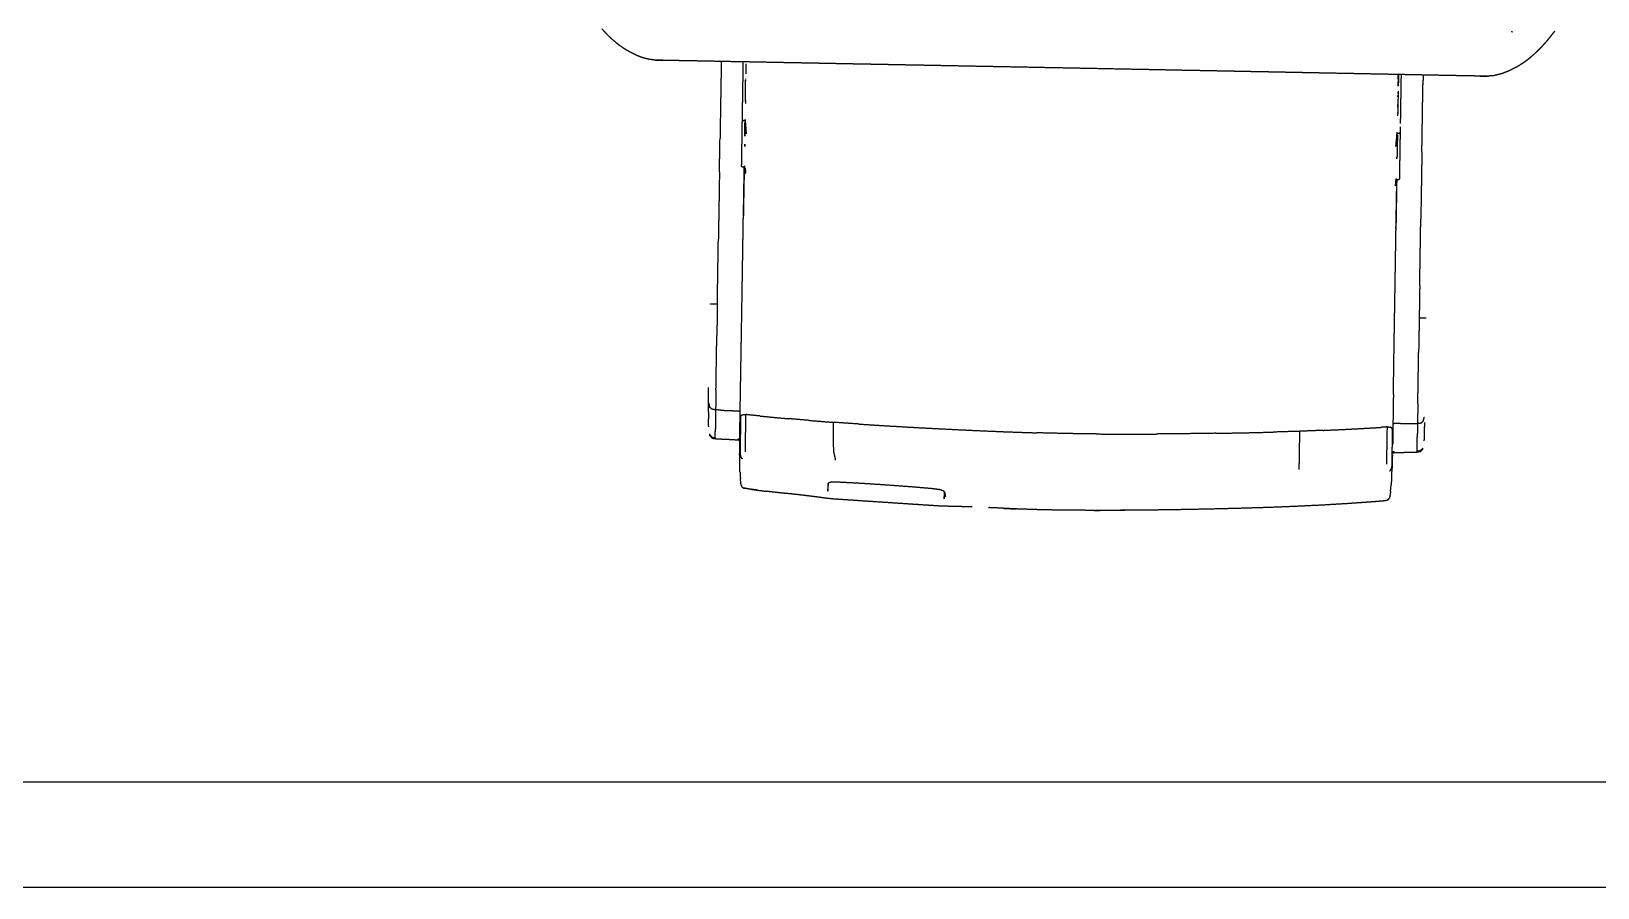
# Model space of a CAD drawing. Header units: millimetres. Extents: x 3429 to 24139, y -631 to 9878.
# Drawn here: x 8437.6 to 8496.8, y 3778.8 to 3811.1 of the extents above; entities that cross this region are included whole.
import ezdxf

# ---------------------------------------------------------------- set-up
doc = ezdxf.new("R2010")
doc.units = ezdxf.units.MM
doc.layers.add('multid_gorunus_3', color=23, linetype='Continuous', lineweight=13)
doc.layers.add('multid_gorunus_4', color=15, linetype='Continuous', lineweight=9)
doc.layers.add('tavan detat', color=7, linetype='Continuous')

# ---------------------------------------------------------------- blocks, each defined once
blk = doc.blocks.new('servant')
at = {"layer": 'multid_gorunus_3', "lineweight": -3}
for points in [[(3762.711, -1977.058), (3826.675, -1977.058), (3890.643, -1977.058), (3954.607, -1977.058)], [(3954.607, -1981.058), (3890.643, -1981.058), (3826.675, -1981.058), (3762.711, -1981.058)]]:
    blk.add_open_spline(points, degree=3, dxfattribs=at)
at = {"layer": 'multid_gorunus_4', "lineweight": -3}
for points in [[(3847.456, -1991.858), (3847.465, -1991.814), (3847.475, -1991.77)], [(3847.484, -1991.753), (3847.48, -1991.761), (3847.475, -1991.77)], [(3847.502, -1991.712), (3847.493, -1991.732), (3847.484, -1991.753)], [(3847.502, -1991.712), (3847.512, -1991.708), (3847.523, -1991.703)], [(3847.523, -1991.703), (3847.532, -1991.702), (3847.54, -1991.7)], [(3847.54, -1991.7), (3847.548, -1991.694), (3847.557, -1991.687)], [(3847.557, -1991.687), (3847.562, -1991.68), (3847.567, -1991.673)], [(3847.567, -1991.673), (3847.571, -1991.672), (3847.575, -1991.671)], [(3847.575, -1991.671), (3847.58, -1991.67), (3847.585, -1991.67)], [(3847.585, -1991.67), (3847.59, -1991.67), (3847.595, -1991.67)], [(3847.595, -1991.67), (3847.599, -1991.67), (3847.603, -1991.671)], [(3847.603, -1991.671), (3847.607, -1991.671), (3847.611, -1991.671)], [(3847.611, -1991.671), (3847.613, -1991.671), (3847.616, -1991.672)], [(3847.616, -1991.672), (3847.618, -1991.672), (3847.62, -1991.671)], [(3847.62, -1991.671), (3847.622, -1991.671), (3847.623, -1991.67)], [(3847.623, -1991.67), (3847.626, -1991.669), (3847.628, -1991.668)], [(3847.628, -1991.668), (3847.632, -1991.667), (3847.636, -1991.665)], [(3847.636, -1991.665), (3847.663, -1991.662), (3847.691, -1991.658)], [(3847.691, -1991.658), (3847.766, -1991.652), (3847.84, -1991.645)], [(3847.84, -1991.645), (3847.985, -1991.634), (3848.13, -1991.622)], [(3848.13, -1991.622), (3848.367, -1991.605), (3848.604, -1991.588)], [(3848.604, -1991.588), (3848.923, -1991.567), (3849.242, -1991.545)], [(3849.242, -1991.545), (3849.63, -1991.523), (3850.019, -1991.5)], [(3850.019, -1991.5), (3850.466, -1991.478), (3850.914, -1991.456)], [(3850.914, -1991.456), (3851.408, -1991.436), (3851.902, -1991.416)], [(3851.902, -1991.416), (3852.432, -1991.4), (3852.962, -1991.383)], [(3852.962, -1991.383), (3853.515, -1991.369), (3854.068, -1991.355)], [(3854.068, -1991.355), (3854.633, -1991.343), (3855.198, -1991.332)], [(3855.198, -1991.332), (3855.763, -1991.323), (3856.328, -1991.315)], [(3856.328, -1991.315), (3856.889, -1991.31), (3857.449, -1991.305)], [(3857.449, -1991.305), (3858.001, -1991.303), (3858.552, -1991.302)], [(3858.614, -1991.304), (3858.04, -1991.305), (3857.465, -1991.305)], [(3858.552, -1991.302), (3858.583, -1991.303), (3858.614, -1991.304)], [(3858.552, -1991.302), (3859.075, -1991.305), (3859.598, -1991.308)], [(3859.598, -1991.308), (3860.071, -1991.315), (3860.544, -1991.322)], [(3860.544, -1991.322), (3860.884, -1991.333), (3861.223, -1991.345)], [(3861.223, -1991.345), (3861.4, -1991.35), (3861.577, -1991.356)], [(3862.055, -1991.382), (3861.816, -1991.369), (3861.577, -1991.356)], [(3861.577, -1991.356), (3861.916, -1991.374), (3862.256, -1991.392)], [(3862.256, -1991.392), (3862.418, -1991.399), (3862.581, -1991.406)], [(3862.607, -1991.408), (3862.594, -1991.407), (3862.581, -1991.407)], [(3862.581, -1991.407), (3862.581, -1991.407), (3862.581, -1991.407)], [(3863.228, -1991.43), (3863.422, -1991.436), (3863.616, -1991.443)], [(3863.616, -1991.443), (3863.8, -1991.447), (3863.983, -1991.451)], [(3863.983, -1991.451), (3864.095, -1991.455), (3864.207, -1991.458)], [(3864.207, -1991.458), (3864.34, -1991.463), (3864.473, -1991.467)], [(3864.266, -1991.991), (3864.272, -1991.865), (3864.277, -1991.739)], [(3864.277, -1991.739), (3864.276, -1991.769), (3864.275, -1991.799)], [(3864.473, -1991.467), (3864.702, -1991.482), (3864.931, -1991.497)], [(3864.931, -1991.497), (3865.289, -1991.52), (3865.647, -1991.544)], [(3865.647, -1991.544), (3866.068, -1991.572), (3866.489, -1991.6)], [(3866.489, -1991.6), (3866.909, -1991.627), (3867.329, -1991.655)], [(3867.329, -1991.655), (3867.682, -1991.679), (3868.036, -1991.703)], [(3868.036, -1991.703), (3868.257, -1991.718), (3868.479, -1991.733)], [(3868.479, -1991.733), (3868.602, -1991.746), (3868.725, -1991.759)], [(3868.725, -1991.759), (3868.801, -1991.769), (3868.876, -1991.778)], [(3868.876, -1991.778), (3869, -1991.796), (3869.123, -1991.813)], [(3847.397, -1992.517), (3847.402, -1992.408), (3847.406, -1992.3)], [(3847.406, -1992.3), (3847.409, -1992.284), (3847.411, -1992.269)], [(3847.42, -1992.121), (3847.416, -1992.195), (3847.411, -1992.269)], [(3847.437, -1992.03), (3847.428, -1992.075), (3847.42, -1992.121)], [(3847.437, -1992.03), (3847.439, -1991.997), (3847.441, -1991.965)], [(3847.441, -1991.965), (3847.448, -1991.911), (3847.456, -1991.858)], [(3864.266, -1991.992), (3864.251, -1991.91), (3864.235, -1991.828)], [(3864.235, -1991.828), (3864.245, -1991.891), (3864.255, -1991.954)], [(3864.264, -1991.988), (3864.26, -1991.971), (3864.255, -1991.954)], [(3864.258, -1991.981), (3864.275, -1992.002), (3864.293, -1992.022)], [(3864.273, -1991.898), (3864.273, -1991.948), (3864.272, -1991.998)], [(3864.275, -1991.799), (3864.274, -1991.849), (3864.273, -1991.898)], [(3864.293, -1992.022), (3864.356, -1992.052), (3864.419, -1992.082)], [(3864.419, -1992.082), (3864.597, -1992.103), (3864.775, -1992.125)], [(3864.775, -1992.125), (3865.17, -1992.159), (3865.566, -1992.192)], [(3865.566, -1992.192), (3866.06, -1992.229), (3866.554, -1992.265)], [(3866.554, -1992.265), (3867.027, -1992.295), (3867.501, -1992.325)], [(3867.501, -1992.325), (3867.864, -1992.344), (3868.227, -1992.363)], [(3868.227, -1992.363), (3868.391, -1992.366), (3868.554, -1992.369)], [(3868.554, -1992.369), (3868.6, -1992.353), (3868.647, -1992.336)], [(3868.671, -1992.031), (3868.659, -1992.183), (3868.647, -1992.335)], [(3868.667, -1992.319), (3868.668, -1992.257), (3868.67, -1992.196)], [(3868.667, -1992.329), (3868.667, -1992.324), (3868.667, -1992.319)], [(3868.67, -1992.196), (3868.67, -1992.144), (3868.671, -1992.093)], [(3868.671, -1992.093), (3868.671, -1992.062), (3868.671, -1992.031)], [(3869.123, -1991.813), (3869.264, -1991.83), (3869.405, -1991.848)], [(3869.405, -1991.848), (3869.614, -1991.873), (3869.823, -1991.898)], [(3869.823, -1991.898), (3869.992, -1991.916), (3870.161, -1991.933)], [(3870.161, -1991.933), (3870.315, -1991.948), (3870.47, -1991.962)], [(3870.47, -1991.962), (3870.57, -1991.974), (3870.669, -1991.986)], [(3870.669, -1991.986), (3870.849, -1992.006), (3871.029, -1992.026)], [(3871.391, -1992.074), (3871.21, -1992.05), (3871.029, -1992.026)], [(3871.591, -1992.103), (3871.464, -1992.086), (3871.336, -1992.069)], [(3871.336, -1992.069), (3871.363, -1992.072), (3871.391, -1992.074)], [(3871.391, -1992.074), (3871.503, -1992.09), (3871.616, -1992.105)], [(3871.616, -1992.105), (3871.675, -1992.114), (3871.735, -1992.123)], [(3871.735, -1992.123), (3871.758, -1992.127), (3871.78, -1992.132)], [(3871.78, -1992.132), (3871.784, -1992.133), (3871.788, -1992.135)], [(3871.788, -1992.135), (3871.79, -1992.136), (3871.792, -1992.137)], [(3871.792, -1992.137), (3871.794, -1992.138), (3871.796, -1992.138)], [(3871.796, -1992.138), (3871.798, -1992.138), (3871.8, -1992.139)], [(3871.8, -1992.139), (3871.802, -1992.139), (3871.805, -1992.138)], [(3871.805, -1992.138), (3871.809, -1992.138), (3871.812, -1992.138)], [(3871.812, -1992.138), (3871.81, -1992.138), (3871.809, -1992.138)], [(3871.812, -1992.138), (3871.817, -1992.138), (3871.821, -1992.138)], [(3871.82, -1992.139), (3871.816, -1992.138), (3871.812, -1992.138)], [(3871.829, -1992.139), (3871.825, -1992.139), (3871.82, -1992.139)], [(3871.821, -1992.138), (3871.826, -1992.138), (3871.831, -1992.138)], [(3871.831, -1992.138), (3871.836, -1992.139), (3871.84, -1992.139)], [(3871.849, -1992.142), (3871.845, -1992.141), (3871.84, -1992.139)], [(3871.859, -1992.157), (3871.854, -1992.149), (3871.849, -1992.142)], [(3871.874, -1992.17), (3871.867, -1992.163), (3871.859, -1992.157)], [(3871.892, -1992.174), (3871.883, -1992.172), (3871.874, -1992.17)], [(3871.913, -1992.183), (3871.902, -1992.179), (3871.892, -1992.174)], [(3871.929, -1992.225), (3871.921, -1992.204), (3871.913, -1992.183)], [(3871.937, -1992.243), (3871.933, -1992.234), (3871.929, -1992.225)], [(3871.937, -1992.243), (3871.946, -1992.287), (3871.954, -1992.331)], [(3871.954, -1992.331), (3871.96, -1992.385), (3871.966, -1992.438)], [(3847.373, -1993.09), (3847.374, -1993.006), (3847.375, -1992.922)], [(3847.375, -1992.922), (3847.384, -1992.83), (3847.392, -1992.739)], [(3847.385, -1993.177), (3847.387, -1993.069), (3847.389, -1992.96)], [(3847.389, -1992.96), (3847.401, -1992.916), (3847.413, -1992.872)], [(3847.392, -1992.739), (3847.395, -1992.628), (3847.397, -1992.517)], [(3847.413, -1992.872), (3847.427, -1992.843), (3847.442, -1992.815)], [(3847.442, -1992.815), (3847.456, -1992.799), (3847.471, -1992.783)], [(3850.886, -1993.188), (3850.888, -1993.015), (3850.891, -1992.841)], [(3871.966, -1992.438), (3871.966, -1992.471), (3871.967, -1992.504)], [(3871.981, -1992.595), (3871.974, -1992.549), (3871.967, -1992.504)], [(3871.985, -1992.744), (3871.983, -1992.669), (3871.981, -1992.595)], [(3871.985, -1992.744), (3871.987, -1992.759), (3871.989, -1992.774)], [(3871.989, -1992.774), (3871.99, -1992.883), (3871.991, -1992.992)], [(3846.224, -1993.646), (3846.264, -1993.598), (3846.305, -1993.549)], [(3846.233, -1993.604), (3846.272, -1993.558), (3846.312, -1993.512)], [(3846.305, -1993.549), (3846.371, -1993.542), (3846.437, -1993.534)], [(3846.312, -1993.512), (3846.378, -1993.506), (3846.444, -1993.5)], [(3846.433, -1993.607), (3846.435, -1993.57), (3846.437, -1993.534)], [(3846.437, -1993.534), (3846.441, -1993.517), (3846.444, -1993.5)], [(3846.645, -1993.496), (3846.544, -1993.498), (3846.444, -1993.5)], [(3846.879, -1993.495), (3846.762, -1993.495), (3846.645, -1993.496)], [(3847.111, -1993.492), (3846.995, -1993.493), (3846.879, -1993.495)], [(3847.306, -1993.484), (3847.209, -1993.488), (3847.111, -1993.492)], [(3847.306, -1993.484), (3847.295, -1993.501), (3847.284, -1993.518)], [(3847.284, -1993.518), (3847.321, -1993.514), (3847.358, -1993.511)], [(3847.359, -1993.477), (3847.333, -1993.481), (3847.306, -1993.484)], [(3847.361, -1993.395), (3847.366, -1993.325), (3847.37, -1993.255)], [(3847.37, -1993.255), (3847.371, -1993.173), (3847.373, -1993.09)], [(3847.375, -1993.829), (3847.378, -1993.638), (3847.381, -1993.446)], [(3847.381, -1993.446), (3847.383, -1993.312), (3847.385, -1993.177)], [(3847.574, -1993.842), (3847.578, -1993.617), (3847.582, -1993.393)], [(3847.582, -1993.393), (3847.584, -1993.222), (3847.587, -1993.051)], [(3850.878, -1993.652), (3850.882, -1993.42), (3850.886, -1993.188)], [(3868.457, -1993.532), (3868.421, -1993.363), (3868.385, -1993.194)], [(3868.476, -1993.992), (3868.467, -1993.762), (3868.457, -1993.532)], [(3871.784, -1993.518), (3871.781, -1993.689), (3871.779, -1993.86)], [(3871.937, -1993.288), (3871.923, -1993.272), (3871.909, -1993.255)], [(3871.964, -1993.346), (3871.951, -1993.317), (3871.937, -1993.288)], [(3871.986, -1993.435), (3871.975, -1993.391), (3871.964, -1993.346)], [(3871.982, -1993.652), (3871.984, -1993.544), (3871.986, -1993.435)], [(3871.991, -1992.992), (3871.99, -1993.103), (3871.989, -1993.214)], [(3871.989, -1993.214), (3871.995, -1993.306), (3872, -1993.398)], [(3871.997, -1993.566), (3871.996, -1993.648), (3871.995, -1993.731)], [(3872, -1993.398), (3871.999, -1993.482), (3871.997, -1993.566)], [(3846.161, -1994.387), (3846.162, -1994.253), (3846.164, -1994.12)], [(3846.164, -1994.12), (3846.167, -1994.045), (3846.169, -1993.97)], [(3846.169, -1993.97), (3846.173, -1993.952), (3846.177, -1993.933)], [(3846.224, -1993.646), (3846.228, -1993.625), (3846.233, -1993.604)], [(3846.224, -1993.646), (3846.224, -1993.646), (3846.224, -1993.646)], [(3846.233, -1993.604), (3846.23, -1993.623), (3846.227, -1993.642)], [(3846.415, -1994.588), (3846.419, -1994.335), (3846.423, -1994.082)], [(3846.428, -1993.772), (3846.426, -1993.927), (3846.423, -1994.082)], [(3846.433, -1993.607), (3846.431, -1993.69), (3846.428, -1993.772)], [(3847.348, -1994.19), (3847.349, -1994.078), (3847.35, -1993.966)], [(3847.348, -1994.19), (3847.349, -1994.131), (3847.35, -1994.072)], [(3847.35, -1993.966), (3847.351, -1993.873), (3847.353, -1993.781)], [(3847.366, -1994.376), (3847.37, -1994.102), (3847.375, -1993.829)], [(3847.564, -1994.453), (3847.569, -1994.147), (3847.574, -1993.842)], [(3850.868, -1994.288), (3850.873, -1993.97), (3850.878, -1993.652)], [(3868.466, -1994.628), (3868.471, -1994.31), (3868.476, -1993.992)], [(3871.779, -1993.86), (3871.775, -1994.085), (3871.772, -1994.309)], [(3871.972, -1994.304), (3871.975, -1994.113), (3871.978, -1993.921)], [(3871.978, -1993.921), (3871.98, -1993.787), (3871.982, -1993.652)], [(3871.991, -1993.952), (3871.992, -1993.851), (3871.993, -1993.751)], [(3871.998, -1994.111), (3871.995, -1994.173), (3871.993, -1994.235)], [(3871.995, -1993.731), (3871.997, -1993.801), (3871.999, -1993.871)], [(3871.998, -1993.986), (3871.998, -1994.049), (3871.998, -1994.111)], [(3871.998, -1993.986), (3872.035, -1993.992), (3872.073, -1993.997)], [(3871.999, -1993.871), (3871.999, -1993.912), (3871.999, -1993.953)], [(3872.051, -1993.962), (3872.025, -1993.958), (3871.999, -1993.953)], [(3872.246, -1993.977), (3872.148, -1993.97), (3872.051, -1993.962)], [(3872.073, -1993.997), (3872.062, -1993.979), (3872.051, -1993.962)], [(3872.477, -1993.989), (3872.362, -1993.983), (3872.246, -1993.977)], [(3872.712, -1993.999), (3872.595, -1993.994), (3872.477, -1993.989)], [(3872.912, -1994.011), (3872.812, -1994.005), (3872.712, -1993.999)], [(3872.912, -1994.011), (3872.915, -1994.028), (3872.918, -1994.045)], [(3873.044, -1994.028), (3872.978, -1994.02), (3872.912, -1994.011)], [(3872.918, -1994.045), (3872.919, -1994.082), (3872.92, -1994.118)], [(3873.05, -1994.066), (3872.984, -1994.055), (3872.918, -1994.045)], [(3872.92, -1994.118), (3872.92, -1994.201), (3872.919, -1994.284)], [(3873.12, -1994.123), (3873.082, -1994.076), (3873.044, -1994.028)], [(3873.128, -1994.165), (3873.089, -1994.116), (3873.05, -1994.066)], [(3873.125, -1994.161), (3873.122, -1994.142), (3873.12, -1994.123)], [(3873.12, -1994.123), (3873.124, -1994.144), (3873.128, -1994.165)], [(3846.145, -1994.619), (3846.153, -1994.503), (3846.161, -1994.387)], [(3846.2, -1994.668), (3846.178, -1994.745), (3846.156, -1994.822)], [(3846.282, -1994.604), (3846.241, -1994.636), (3846.2, -1994.668)], [(3846.415, -1994.588), (3846.348, -1994.596), (3846.282, -1994.604)], [(3846.402, -1995.344), (3846.408, -1994.966), (3846.415, -1994.588)], [(3846.611, -1994.581), (3846.513, -1994.585), (3846.415, -1994.588)], [(3846.838, -1994.58), (3846.725, -1994.581), (3846.611, -1994.581)], [(3847.06, -1994.58), (3846.949, -1994.58), (3846.838, -1994.58)], [(3847.06, -1994.58), (3847.152, -1994.579), (3847.245, -1994.579)], [(3847.245, -1994.579), (3847.293, -1994.577), (3847.342, -1994.574)], [(3847.338, -1994.796), (3847.343, -1994.493), (3847.348, -1994.19)], [(3847.348, -1994.19), (3847.351, -1994.252), (3847.353, -1994.314)], [(3847.353, -1994.314), (3847.359, -1994.345), (3847.366, -1994.376)], [(3847.366, -1994.376), (3847.377, -1994.395), (3847.388, -1994.414)], [(3847.382, -1994.403), (3847.382, -1994.406), (3847.383, -1994.41)], [(3847.388, -1994.414), (3847.402, -1994.424), (3847.416, -1994.434)], [(3847.416, -1994.434), (3847.43, -1994.438), (3847.445, -1994.442)], [(3847.471, -1994.444), (3847.458, -1994.443), (3847.445, -1994.442)], [(3847.491, -1994.445), (3847.481, -1994.444), (3847.471, -1994.444)], [(3847.491, -1994.445), (3847.498, -1994.445), (3847.505, -1994.445)], [(3847.505, -1994.445), (3847.511, -1994.446), (3847.517, -1994.446)], [(3847.527, -1994.447), (3847.522, -1994.446), (3847.517, -1994.446)], [(3847.527, -1994.447), (3847.532, -1994.448), (3847.537, -1994.448)], [(3847.537, -1994.448), (3847.542, -1994.449), (3847.548, -1994.45)], [(3847.548, -1994.45), (3847.552, -1994.451), (3847.557, -1994.451)], [(3847.564, -1994.453), (3847.561, -1994.452), (3847.557, -1994.451)], [(3847.564, -1994.453), (3847.567, -1994.453), (3847.57, -1994.453)], [(3847.574, -1994.454), (3847.572, -1994.453), (3847.57, -1994.453)], [(3847.577, -1994.453), (3847.576, -1994.453), (3847.574, -1994.454)], [(3847.583, -1994.452), (3847.58, -1994.453), (3847.577, -1994.453)], [(3847.59, -1994.451), (3847.586, -1994.452), (3847.583, -1994.452)], [(3847.59, -1994.451), (3847.618, -1994.449), (3847.646, -1994.446)], [(3847.646, -1994.446), (3847.72, -1994.441), (3847.795, -1994.437)], [(3848.084, -1994.419), (3847.94, -1994.428), (3847.795, -1994.437)], [(3848.559, -1994.392), (3848.322, -1994.406), (3848.084, -1994.419)], [(3849.196, -1994.359), (3848.878, -1994.376), (3848.559, -1994.392)], [(3849.974, -1994.323), (3849.585, -1994.341), (3849.196, -1994.359)], [(3849.974, -1994.323), (3850.421, -1994.306), (3850.868, -1994.288)], [(3850.868, -1994.288), (3851.362, -1994.273), (3851.857, -1994.258)], [(3852.916, -1994.233), (3852.386, -1994.246), (3851.857, -1994.258)], [(3854.022, -1994.213), (3853.469, -1994.223), (3852.916, -1994.233)], [(3854.022, -1994.213), (3854.587, -1994.205), (3855.152, -1994.197)], [(3855.152, -1994.197), (3855.717, -1994.192), (3856.282, -1994.186)], [(3857.412, -1994.182), (3856.847, -1994.184), (3856.282, -1994.186)], [(3858.541, -1994.187), (3857.977, -1994.185), (3857.412, -1994.182)], [(3858.541, -1994.187), (3859.106, -1994.195), (3859.671, -1994.203)], [(3859.671, -1994.203), (3860.235, -1994.217), (3860.8, -1994.231)], [(3861.929, -1994.27), (3861.365, -1994.25), (3860.8, -1994.231)], [(3863.058, -1994.317), (3862.494, -1994.293), (3861.929, -1994.27)], [(3864.187, -1994.372), (3863.622, -1994.345), (3863.058, -1994.317)], [(3865.316, -1994.431), (3864.751, -1994.401), (3864.187, -1994.372)], [(3866.421, -1994.494), (3865.868, -1994.462), (3865.316, -1994.431)], [(3867.479, -1994.56), (3866.95, -1994.527), (3866.421, -1994.494)], [(3867.479, -1994.56), (3867.972, -1994.594), (3868.466, -1994.628)], [(3869.358, -1994.697), (3868.912, -1994.663), (3868.466, -1994.628)], [(3869.358, -1994.697), (3869.746, -1994.73), (3870.134, -1994.763)], [(3871.772, -1994.309), (3871.767, -1994.615), (3871.762, -1994.92)], [(3871.963, -1994.851), (3871.967, -1994.577), (3871.972, -1994.304)], [(3871.977, -1994.79), (3871.982, -1994.728), (3871.986, -1994.666)], [(3871.986, -1994.666), (3871.981, -1994.969), (3871.977, -1995.271)], [(3871.993, -1994.235), (3871.99, -1994.451), (3871.986, -1994.666)], [(3871.992, -1994.441), (3871.989, -1994.554), (3871.986, -1994.666)], [(3871.995, -1994.257), (3871.994, -1994.349), (3871.992, -1994.441)], [(3872.907, -1995.1), (3872.911, -1994.847), (3872.915, -1994.593)], [(3872.915, -1994.593), (3872.917, -1994.439), (3872.919, -1994.284)], [(3873.128, -1994.165), (3873.129, -1994.182), (3873.129, -1994.198)], [(3873.165, -1994.454), (3873.168, -1994.473), (3873.171, -1994.492)], [(3873.172, -1994.641), (3873.169, -1994.775), (3873.166, -1994.908)], [(3873.171, -1994.492), (3873.172, -1994.566), (3873.172, -1994.641)], [(3847.325, -1995.675), (3847.332, -1995.235), (3847.338, -1994.796)], [(3870.77, -1994.821), (3870.452, -1994.792), (3870.134, -1994.763)], [(3871.243, -1994.867), (3871.006, -1994.844), (3870.77, -1994.821)], [(3871.243, -1994.867), (3871.387, -1994.881), (3871.532, -1994.895)], [(3871.532, -1994.895), (3871.606, -1994.903), (3871.681, -1994.91)], [(3871.681, -1994.91), (3871.709, -1994.914), (3871.736, -1994.917)], [(3871.736, -1994.917), (3871.74, -1994.918), (3871.744, -1994.919)], [(3871.744, -1994.919), (3871.746, -1994.919), (3871.749, -1994.92)], [(3871.753, -1994.92), (3871.751, -1994.92), (3871.749, -1994.92)], [(3871.757, -1994.92), (3871.755, -1994.92), (3871.753, -1994.92)], [(3871.762, -1994.92), (3871.759, -1994.92), (3871.757, -1994.92)], [(3871.769, -1994.919), (3871.766, -1994.919), (3871.762, -1994.92)], [(3871.779, -1994.918), (3871.774, -1994.918), (3871.769, -1994.919)], [(3871.789, -1994.917), (3871.784, -1994.917), (3871.779, -1994.918)], [(3871.8, -1994.916), (3871.794, -1994.916), (3871.789, -1994.917)], [(3871.81, -1994.915), (3871.805, -1994.915), (3871.8, -1994.916)], [(3871.81, -1994.915), (3871.815, -1994.915), (3871.821, -1994.915)], [(3871.821, -1994.915), (3871.829, -1994.915), (3871.836, -1994.915)], [(3871.836, -1994.915), (3871.846, -1994.915), (3871.855, -1994.914)], [(3871.855, -1994.914), (3871.869, -1994.914), (3871.882, -1994.914)], [(3871.911, -1994.907), (3871.896, -1994.91), (3871.882, -1994.914)], [(3871.939, -1994.888), (3871.925, -1994.898), (3871.911, -1994.907)], [(3871.963, -1994.851), (3871.951, -1994.87), (3871.939, -1994.888)], [(3871.946, -1994.877), (3871.945, -1994.881), (3871.944, -1994.884)], [(3871.977, -1995.271), (3871.969, -1995.711), (3871.962, -1996.151)], [(3871.977, -1994.79), (3871.97, -1994.82), (3871.963, -1994.851)], [(3872.077, -1995.059), (3872.029, -1995.054), (3871.981, -1995.05)], [(3872.261, -1995.067), (3872.169, -1995.063), (3872.077, -1995.059)], [(3872.484, -1995.075), (3872.373, -1995.071), (3872.261, -1995.067)], [(3872.71, -1995.085), (3872.597, -1995.08), (3872.484, -1995.075)], [(3872.71, -1995.085), (3872.808, -1995.093), (3872.907, -1995.1)], [(3872.894, -1995.856), (3872.9, -1995.478), (3872.907, -1995.1)], [(3872.907, -1995.1), (3872.973, -1995.11), (3873.039, -1995.12)], [(3873.039, -1995.12), (3873.079, -1995.154), (3873.119, -1995.188)], [(3873.119, -1995.188), (3873.138, -1995.265), (3873.158, -1995.343)], [(3873.166, -1994.908), (3873.173, -1995.104), (3873.18, -1995.3)], [(3873.18, -1995.3), (3873.181, -1995.621), (3873.182, -1995.943)], [(3846.402, -1995.344), (3846.395, -1995.82), (3846.387, -1996.296)], [(3847.325, -1995.675), (3847.314, -1996.376), (3847.304, -1997.077)], [(3872.894, -1995.856), (3872.887, -1996.331), (3872.879, -1996.807)], [(3846.387, -1996.296), (3846.378, -1996.842), (3846.369, -1997.389)], [(3871.962, -1996.151), (3871.95, -1996.852), (3871.938, -1997.553)], [(3847.304, -1997.077), (3847.293, -1997.735), (3847.283, -1998.393)], [(3872.879, -1996.807), (3872.87, -1997.354), (3872.861, -1997.901)], [(3846.35, -1998.572), (3846.36, -1997.981), (3846.369, -1997.389)], [(3871.938, -1997.553), (3871.927, -1998.211), (3871.916, -1998.869)], [(3872.842, -1999.084), (3872.852, -1998.492), (3872.861, -1997.901)], [(3846.136, -1998.574), (3846.113, -1998.573), (3846.09, -1998.573)], [(3846.218, -1998.573), (3846.177, -1998.573), (3846.136, -1998.574)], [(3846.35, -1998.572), (3846.284, -1998.572), (3846.218, -1998.573)], [(3846.331, -1999.79), (3846.341, -1999.181), (3846.35, -1998.572)], [(3847.283, -1998.393), (3847.272, -1999.03), (3847.262, -1999.667)], [(3871.916, -1998.869), (3871.906, -1999.506), (3871.896, -2000.143)], [(3872.842, -1999.084), (3872.833, -1999.693), (3872.823, -2000.302)], [(3872.842, -1999.084), (3872.909, -1999.087), (3872.975, -1999.089)], [(3872.975, -1999.089), (3873.016, -1999.092), (3873.057, -1999.094)], [(3873.057, -1999.094), (3873.08, -1999.094), (3873.103, -1999.095)], [(3846.331, -1999.79), (3846.321, -2000.413), (3846.311, -2001.035)], [(3847.262, -1999.667), (3847.252, -2000.282), (3847.242, -2000.897)], [(3871.896, -2000.143), (3871.886, -2000.758), (3871.876, -2001.372)], [(3872.823, -2000.302), (3872.813, -2000.924), (3872.803, -2001.547)], [(3846.311, -2001.035), (3846.301, -2001.666), (3846.29, -2002.298)], [(3847.242, -2000.897), (3847.233, -2001.488), (3847.223, -2002.079)], [(3871.876, -2001.372), (3871.867, -2001.964), (3871.857, -2002.555)], [(3872.782, -2002.809), (3872.793, -2002.178), (3872.803, -2001.547)], [(3846.27, -2003.569), (3846.28, -2002.933), (3846.29, -2002.298)], [(3847.223, -2002.079), (3847.214, -2002.646), (3847.205, -2003.213)], [(3847.213, -2002.948), (3847.221, -2002.447), (3847.23, -2001.945)], [(3847.23, -2001.945), (3847.227, -2002.012), (3847.223, -2002.079)], [(3871.855, -2002.421), (3871.847, -2002.922), (3871.839, -2003.424)], [(3871.857, -2002.555), (3871.856, -2002.488), (3871.855, -2002.421)], [(3847.199, -2003.789), (3847.206, -2003.369), (3847.213, -2002.948)], [(3871.839, -2003.688), (3871.848, -2003.121), (3871.857, -2002.555)], [(3872.762, -2004.08), (3872.772, -2003.445), (3872.782, -2002.809)], [(3846.249, -2004.84), (3846.26, -2004.205), (3846.27, -2003.569)], [(3847.205, -2003.213), (3847.206, -2003.276), (3847.206, -2003.339)], [(3847.238, -2003.706), (3847.249, -2003.631), (3847.26, -2003.556)], [(3871.839, -2003.424), (3871.833, -2003.844), (3871.827, -2004.265)], [(3847.093, -2004.218), (3847.094, -2004.143), (3847.095, -2004.068)], [(3847.095, -2004.068), (3847.096, -2004.005), (3847.097, -2003.943)], [(3847.097, -2003.943), (3847.098, -2003.905), (3847.099, -2003.867)], [(3847.099, -2003.867), (3847.099, -2003.848), (3847.1, -2003.829)], [(3847.1, -2003.816), (3847.1, -2003.816), (3847.101, -2003.815)], [(3847.1, -2003.829), (3847.1, -2003.823), (3847.1, -2003.816)], [(3847.101, -2003.813), (3847.101, -2003.813), (3847.102, -2003.812)], [(3847.101, -2003.815), (3847.101, -2003.814), (3847.101, -2003.813)], [(3847.102, -2003.812), (3847.103, -2003.811), (3847.103, -2003.809)], [(3847.103, -2003.809), (3847.104, -2003.807), (3847.105, -2003.806)], [(3847.105, -2003.806), (3847.107, -2003.803), (3847.109, -2003.8)], [(3847.109, -2003.8), (3847.111, -2003.797), (3847.113, -2003.794)], [(3847.113, -2003.794), (3847.115, -2003.791), (3847.117, -2003.788)], [(3847.117, -2003.788), (3847.12, -2003.786), (3847.123, -2003.784)], [(3847.123, -2003.784), (3847.125, -2003.782), (3847.128, -2003.781)], [(3847.128, -2003.781), (3847.131, -2003.78), (3847.134, -2003.779)], [(3847.134, -2003.779), (3847.137, -2003.78), (3847.141, -2003.78)], [(3847.141, -2003.78), (3847.145, -2003.78), (3847.15, -2003.781)], [(3847.15, -2003.781), (3847.155, -2003.782), (3847.161, -2003.783)], [(3847.161, -2003.783), (3847.167, -2003.784), (3847.173, -2003.785)], [(3847.173, -2003.785), (3847.179, -2003.786), (3847.185, -2003.787)], [(3847.185, -2003.787), (3847.19, -2003.788), (3847.194, -2003.789)], [(3847.194, -2003.789), (3847.197, -2003.789), (3847.2, -2003.789)], [(3847.201, -2003.789), (3847.201, -2003.789), (3847.202, -2003.789)], [(3847.202, -2003.789), (3847.202, -2003.79), (3847.203, -2003.791)], [(3847.203, -2003.791), (3847.204, -2003.79), (3847.204, -2003.79)], [(3847.203, -2003.791), (3847.203, -2003.791), (3847.203, -2003.792)], [(3847.204, -2003.79), (3847.204, -2003.789), (3847.204, -2003.788)], [(3847.205, -2003.787), (3847.205, -2003.791), (3847.205, -2003.796)], [(3847.205, -2003.796), (3847.205, -2003.81), (3847.205, -2003.824)], [(3847.205, -2003.824), (3847.205, -2003.829), (3847.205, -2003.834)], [(3847.205, -2003.834), (3847.205, -2003.834), (3847.206, -2003.835)], [(3847.207, -2003.831), (3847.206, -2003.833), (3847.206, -2003.835)], [(3847.209, -2003.825), (3847.208, -2003.828), (3847.207, -2003.831)], [(3847.212, -2003.812), (3847.21, -2003.819), (3847.209, -2003.825)], [(3847.219, -2003.788), (3847.216, -2003.8), (3847.212, -2003.812)], [(3847.219, -2003.788), (3847.225, -2003.768), (3847.231, -2003.748)], [(3847.238, -2003.706), (3847.232, -2003.734), (3847.227, -2003.762)], [(3847.231, -2003.748), (3847.238, -2003.724), (3847.245, -2003.7)], [(3871.79, -2004.18), (3871.781, -2004.105), (3871.772, -2004.029)], [(3871.783, -2004.174), (3871.79, -2004.198), (3871.796, -2004.222)], [(3871.8, -2004.236), (3871.795, -2004.208), (3871.79, -2004.18)], [(3871.825, -2004.265), (3871.829, -2004.056), (3871.832, -2003.846)], [(3871.832, -2003.846), (3871.836, -2003.767), (3871.839, -2003.688)], [(3872.762, -2004.08), (3872.752, -2004.716), (3872.741, -2005.352)], [(3847.081, -2004.954), (3847.083, -2004.829), (3847.085, -2004.703)], [(3847.085, -2004.703), (3847.086, -2004.661), (3847.087, -2004.619)], [(3847.087, -2004.568), (3847.088, -2004.531), (3847.088, -2004.493)], [(3847.087, -2004.606), (3847.087, -2004.587), (3847.087, -2004.568)], [(3847.087, -2004.619), (3847.087, -2004.613), (3847.087, -2004.606)], [(3847.088, -2004.493), (3847.089, -2004.431), (3847.09, -2004.368)], [(3847.09, -2004.368), (3847.091, -2004.293), (3847.093, -2004.218)], [(3847.172, -2005.467), (3847.18, -2005.061), (3847.187, -2004.656)], [(3847.187, -2004.654), (3847.187, -2004.655), (3847.188, -2004.656)], [(3847.188, -2004.599), (3847.188, -2004.612), (3847.188, -2004.625)], [(3847.19, -2004.604), (3847.189, -2004.63), (3847.189, -2004.655)], [(3847.19, -2004.575), (3847.19, -2004.59), (3847.19, -2004.604)], [(3871.794, -2004.215), (3871.794, -2004.212), (3871.794, -2004.208)], [(3871.796, -2004.222), (3871.801, -2004.242), (3871.806, -2004.263)], [(3871.806, -2004.263), (3871.806, -2004.263), (3871.806, -2004.263)], [(3871.806, -2004.263), (3871.809, -2004.275), (3871.812, -2004.287)], [(3871.812, -2004.287), (3871.814, -2004.294), (3871.816, -2004.3)], [(3871.816, -2004.3), (3871.816, -2004.304), (3871.817, -2004.307)], [(3871.817, -2004.307), (3871.818, -2004.309), (3871.818, -2004.311)], [(3871.818, -2004.311), (3871.818, -2004.31), (3871.819, -2004.309)], [(3871.818, -2004.311), (3871.818, -2004.311), (3871.818, -2004.311)], [(3871.819, -2004.299), (3871.819, -2004.285), (3871.82, -2004.271)], [(3871.819, -2004.309), (3871.819, -2004.304), (3871.819, -2004.299)], [(3871.82, -2004.271), (3871.82, -2004.267), (3871.82, -2004.262)], [(3871.822, -2004.263), (3871.822, -2004.264), (3871.822, -2004.265)], [(3871.822, -2004.265), (3871.822, -2004.266), (3871.822, -2004.267)], [(3871.822, -2004.266), (3871.823, -2004.265), (3871.824, -2004.265)], [(3871.822, -2004.267), (3871.822, -2004.267), (3871.822, -2004.266)], [(3871.824, -2004.265), (3871.824, -2004.265), (3871.825, -2004.265)], [(3871.826, -2004.265), (3871.828, -2004.265), (3871.831, -2004.264)], [(3871.831, -2004.264), (3871.836, -2004.264), (3871.841, -2004.263)], [(3871.841, -2004.263), (3871.847, -2004.262), (3871.852, -2004.261)], [(3871.852, -2004.261), (3871.859, -2004.261), (3871.865, -2004.26)], [(3871.865, -2004.26), (3871.87, -2004.259), (3871.876, -2004.258)], [(3871.876, -2004.258), (3871.88, -2004.258), (3871.885, -2004.257)], [(3871.885, -2004.257), (3871.888, -2004.257), (3871.892, -2004.258)], [(3871.892, -2004.258), (3871.895, -2004.258), (3871.898, -2004.259)], [(3871.898, -2004.259), (3871.9, -2004.26), (3871.903, -2004.262)], [(3871.903, -2004.262), (3871.905, -2004.265), (3871.908, -2004.267)], [(3871.908, -2004.267), (3871.91, -2004.27), (3871.912, -2004.273)], [(3871.912, -2004.273), (3871.914, -2004.276), (3871.916, -2004.279)], [(3871.916, -2004.279), (3871.918, -2004.282), (3871.919, -2004.285)], [(3871.919, -2004.697), (3871.918, -2004.772), (3871.916, -2004.847)], [(3871.919, -2004.285), (3871.92, -2004.287), (3871.921, -2004.289)], [(3871.921, -2004.547), (3871.92, -2004.622), (3871.919, -2004.697)], [(3871.921, -2004.289), (3871.922, -2004.29), (3871.923, -2004.291)], [(3871.923, -2004.422), (3871.922, -2004.485), (3871.921, -2004.547)], [(3871.923, -2004.291), (3871.923, -2004.292), (3871.923, -2004.293)], [(3871.923, -2004.293), (3871.924, -2004.293), (3871.924, -2004.294)], [(3871.924, -2004.347), (3871.923, -2004.384), (3871.923, -2004.422)], [(3871.924, -2004.294), (3871.924, -2004.295), (3871.924, -2004.296)], [(3871.924, -2004.296), (3871.924, -2004.302), (3871.924, -2004.309)], [(3871.924, -2004.309), (3871.924, -2004.328), (3871.924, -2004.347)], [(3846.249, -2004.84), (3846.239, -2005.474), (3846.229, -2006.107)], [(3847.073, -2005.454), (3847.077, -2005.204), (3847.081, -2004.954)], [(3847.199, -2005.364), (3847.195, -2005.441), (3847.191, -2005.519)], [(3847.194, -2005.463), (3847.201, -2005.391), (3847.209, -2005.319)], [(3847.232, -2005.046), (3847.215, -2005.205), (3847.199, -2005.364)], [(3847.209, -2005.319), (3847.22, -2005.183), (3847.232, -2005.046)], [(3871.81, -2005.051), (3871.81, -2005.045), (3871.809, -2005.04)], [(3871.809, -2005.13), (3871.809, -2005.105), (3871.81, -2005.079)], [(3871.81, -2005.04), (3871.81, -2005.045), (3871.81, -2005.05)], [(3871.81, -2005.05), (3871.81, -2005.063), (3871.81, -2005.076)], [(3871.81, -2005.079), (3871.81, -2005.065), (3871.81, -2005.051)], [(3871.81, -2005.13), (3871.81, -2005.13), (3871.81, -2005.129)], [(3871.811, -2005.101), (3871.811, -2005.088), (3871.811, -2005.076)], [(3871.811, -2005.129), (3871.811, -2005.115), (3871.811, -2005.101)], [(3871.911, -2005.183), (3871.909, -2005.308), (3871.907, -2005.433)], [(3871.912, -2005.098), (3871.911, -2005.141), (3871.911, -2005.183)], [(3871.913, -2005.048), (3871.913, -2005.067), (3871.912, -2005.086)], [(3871.912, -2005.086), (3871.912, -2005.092), (3871.912, -2005.098)], [(3871.914, -2004.973), (3871.914, -2005.01), (3871.913, -2005.048)], [(3871.916, -2004.847), (3871.915, -2004.91), (3871.914, -2004.973)], [(3872.721, -2006.619), (3872.731, -2005.985), (3872.741, -2005.352)], [(3847.063, -2006.031), (3847.064, -2005.969), (3847.065, -2005.906)], [(3847.065, -2005.906), (3847.065, -2005.906), (3847.065, -2005.906)], [(3847.068, -2005.781), (3847.069, -2005.729), (3847.069, -2005.677)], [(3847.068, -2005.781), (3847.068, -2005.781), (3847.068, -2005.781)], [(3847.069, -2005.677), (3847.07, -2005.646), (3847.071, -2005.614)], [(3847.071, -2005.582), (3847.072, -2005.518), (3847.073, -2005.454)], [(3847.071, -2005.582), (3847.072, -2005.577), (3847.072, -2005.572)], [(3847.071, -2005.614), (3847.071, -2005.598), (3847.071, -2005.582)], [(3847.073, -2005.569), (3847.072, -2005.57), (3847.072, -2005.57)], [(3847.072, -2005.57), (3847.072, -2005.571), (3847.072, -2005.572)], [(3847.074, -2005.567), (3847.073, -2005.568), (3847.073, -2005.569)], [(3847.075, -2005.565), (3847.074, -2005.566), (3847.074, -2005.567)], [(3847.077, -2005.562), (3847.076, -2005.563), (3847.075, -2005.565)], [(3847.08, -2005.557), (3847.079, -2005.559), (3847.077, -2005.562)], [(3847.084, -2005.551), (3847.082, -2005.554), (3847.08, -2005.557)], [(3847.089, -2005.545), (3847.087, -2005.548), (3847.084, -2005.551)], [(3847.094, -2005.541), (3847.092, -2005.543), (3847.089, -2005.545)], [(3847.099, -2005.538), (3847.097, -2005.54), (3847.094, -2005.541)], [(3847.105, -2005.537), (3847.102, -2005.538), (3847.099, -2005.538)], [(3847.113, -2005.537), (3847.109, -2005.537), (3847.105, -2005.537)], [(3847.121, -2005.538), (3847.117, -2005.538), (3847.113, -2005.537)], [(3847.132, -2005.54), (3847.127, -2005.539), (3847.121, -2005.538)], [(3847.145, -2005.543), (3847.139, -2005.542), (3847.132, -2005.54)], [(3847.156, -2005.545), (3847.15, -2005.544), (3847.145, -2005.543)], [(3847.166, -2005.547), (3847.161, -2005.546), (3847.156, -2005.545)], [(3847.171, -2005.547), (3847.169, -2005.547), (3847.166, -2005.547)], [(3847.169, -2005.547), (3847.17, -2005.534), (3847.17, -2005.52)], [(3847.17, -2005.52), (3847.17, -2005.533), (3847.171, -2005.547)], [(3847.172, -2005.547), (3847.172, -2005.547), (3847.172, -2005.548)], [(3847.172, -2005.547), (3847.173, -2005.547), (3847.173, -2005.547)], [(3847.173, -2005.547), (3847.174, -2005.548), (3847.174, -2005.548)], [(3847.174, -2005.548), (3847.175, -2005.549), (3847.175, -2005.549)], [(3847.175, -2005.547), (3847.175, -2005.547), (3847.175, -2005.546)], [(3847.175, -2005.549), (3847.175, -2005.548), (3847.175, -2005.547)], [(3847.177, -2005.545), (3847.177, -2005.548), (3847.177, -2005.552)], [(3847.177, -2005.552), (3847.177, -2005.564), (3847.177, -2005.575)], [(3847.177, -2005.575), (3847.177, -2005.579), (3847.177, -2005.584)], [(3847.178, -2005.581), (3847.178, -2005.583), (3847.177, -2005.585)], [(3847.18, -2005.575), (3847.179, -2005.578), (3847.178, -2005.581)], [(3847.184, -2005.557), (3847.182, -2005.566), (3847.18, -2005.575)], [(3847.184, -2005.552), (3847.189, -2005.507), (3847.194, -2005.463)], [(3847.184, -2005.557), (3847.187, -2005.538), (3847.191, -2005.519)], [(3847.184, -2005.557), (3847.184, -2005.555), (3847.184, -2005.552)], [(3847.184, -2005.558), (3847.184, -2005.557), (3847.184, -2005.557)], [(3871.776, -2005.839), (3871.765, -2005.679), (3871.753, -2005.52)], [(3871.753, -2005.52), (3871.76, -2005.657), (3871.767, -2005.794)], [(3871.767, -2005.794), (3871.772, -2005.866), (3871.778, -2005.937)], [(3871.777, -2005.935), (3871.777, -2005.887), (3871.776, -2005.839)], [(3871.778, -2005.937), (3871.781, -2005.982), (3871.784, -2006.027)], [(3871.798, -2005.861), (3871.802, -2005.644), (3871.806, -2005.426)], [(3871.806, -2005.426), (3871.803, -2005.685), (3871.799, -2005.943)], [(3871.899, -2005.933), (3871.898, -2005.992), (3871.897, -2006.051)], [(3871.907, -2005.433), (3871.903, -2005.683), (3871.899, -2005.933)], [(3846.229, -2006.107), (3846.22, -2006.736), (3846.21, -2007.364)], [(3847.048, -2006.976), (3847.052, -2006.756), (3847.055, -2006.536)], [(3847.055, -2006.536), (3847.057, -2006.425), (3847.059, -2006.315)], [(3847.059, -2006.315), (3847.06, -2006.278), (3847.061, -2006.24)], [(3847.061, -2006.198), (3847.061, -2006.167), (3847.062, -2006.136)], [(3847.061, -2006.23), (3847.061, -2006.214), (3847.061, -2006.198)], [(3847.061, -2006.24), (3847.061, -2006.235), (3847.061, -2006.23)], [(3847.062, -2006.136), (3847.063, -2006.083), (3847.063, -2006.031)], [(3847.146, -2007.087), (3847.153, -2006.694), (3847.161, -2006.3)], [(3847.159, -2006.53), (3847.158, -2006.581), (3847.157, -2006.631)], [(3847.158, -2006.528), (3847.159, -2006.424), (3847.161, -2006.319)], [(3847.158, -2006.528), (3847.16, -2006.423), (3847.162, -2006.319)], [(3847.158, -2006.527), (3847.158, -2006.528), (3847.158, -2006.528)], [(3847.159, -2006.53), (3847.159, -2006.529), (3847.159, -2006.528)], [(3847.161, -2006.319), (3847.162, -2006.295), (3847.162, -2006.272)], [(3847.161, -2006.3), (3847.161, -2006.309), (3847.161, -2006.319)], [(3847.164, -2006.266), (3847.165, -2006.229), (3847.166, -2006.193)], [(3871.779, -2005.994), (3871.782, -2006.013), (3871.785, -2006.032)], [(3871.784, -2006.027), (3871.784, -2006.03), (3871.784, -2006.032)], [(3871.785, -2006.032), (3871.786, -2006.041), (3871.788, -2006.05)], [(3871.788, -2006.05), (3871.788, -2006.053), (3871.789, -2006.056)], [(3871.789, -2006.056), (3871.79, -2006.058), (3871.79, -2006.06)], [(3871.79, -2006.06), (3871.79, -2006.059), (3871.791, -2006.059)], [(3871.791, -2006.051), (3871.791, -2006.039), (3871.792, -2006.028)], [(3871.791, -2006.059), (3871.791, -2006.055), (3871.791, -2006.051)], [(3871.792, -2006.028), (3871.792, -2006.024), (3871.792, -2006.02)], [(3871.794, -2006.023), (3871.794, -2006.022), (3871.793, -2006.021)], [(3871.796, -2006.023), (3871.795, -2006.023), (3871.794, -2006.024)], [(3871.794, -2006.025), (3871.794, -2006.024), (3871.794, -2006.023)], [(3871.794, -2006.024), (3871.794, -2006.024), (3871.794, -2006.025)], [(3871.795, -2006.023), (3871.795, -2006.023), (3871.795, -2006.023)], [(3871.797, -2006.023), (3871.796, -2006.023), (3871.796, -2006.023)], [(3871.797, -2006.023), (3871.797, -2006.023), (3871.797, -2006.022)], [(3871.798, -2006.022), (3871.799, -2006.009), (3871.8, -2005.996)], [(3871.798, -2006.023), (3871.8, -2006.022), (3871.803, -2006.022)], [(3871.8, -2005.996), (3871.8, -2006.009), (3871.799, -2006.023)], [(3871.803, -2006.022), (3871.808, -2006.022), (3871.812, -2006.021)], [(3871.812, -2006.021), (3871.818, -2006.02), (3871.824, -2006.019)], [(3871.824, -2006.019), (3871.83, -2006.018), (3871.836, -2006.017)], [(3871.836, -2006.017), (3871.842, -2006.017), (3871.848, -2006.016)], [(3871.848, -2006.016), (3871.852, -2006.016), (3871.857, -2006.015)], [(3871.857, -2006.015), (3871.86, -2006.015), (3871.864, -2006.015)], [(3871.864, -2006.015), (3871.867, -2006.016), (3871.87, -2006.017)], [(3871.87, -2006.017), (3871.872, -2006.018), (3871.875, -2006.019)], [(3871.875, -2006.019), (3871.877, -2006.022), (3871.88, -2006.024)], [(3871.88, -2006.024), (3871.882, -2006.027), (3871.884, -2006.03)], [(3871.884, -2006.03), (3871.886, -2006.033), (3871.888, -2006.036)], [(3871.888, -2006.036), (3871.89, -2006.038), (3871.891, -2006.041)], [(3871.89, -2006.511), (3871.889, -2006.563), (3871.888, -2006.615)], [(3871.892, -2006.386), (3871.891, -2006.448), (3871.89, -2006.511)], [(3871.891, -2006.041), (3871.892, -2006.042), (3871.893, -2006.044)], [(3871.894, -2006.261), (3871.893, -2006.323), (3871.892, -2006.386)], [(3871.893, -2006.044), (3871.894, -2006.045), (3871.894, -2006.047)], [(3871.894, -2006.047), (3871.895, -2006.047), (3871.895, -2006.048)], [(3871.895, -2006.156), (3871.894, -2006.208), (3871.894, -2006.261)], [(3871.895, -2006.048), (3871.895, -2006.049), (3871.896, -2006.05)], [(3871.896, -2006.093), (3871.895, -2006.125), (3871.895, -2006.156)], [(3871.896, -2006.05), (3871.896, -2006.05), (3871.896, -2006.051)], [(3871.896, -2006.051), (3871.896, -2006.056), (3871.896, -2006.062)], [(3871.896, -2006.062), (3871.896, -2006.078), (3871.896, -2006.093)], [(3847.036, -2007.709), (3847.042, -2007.342), (3847.048, -2006.976)], [(3847.145, -2007.045), (3847.146, -2007.066), (3847.146, -2007.087)], [(3847.149, -2007.127), (3847.149, -2007.118), (3847.148, -2007.11)], [(3847.153, -2006.915), (3847.153, -2006.943), (3847.152, -2006.972)], [(3871.784, -2006.775), (3871.778, -2007.169), (3871.773, -2007.563)], [(3871.778, -2007.003), (3871.778, -2007.004), (3871.778, -2007.004)], [(3871.783, -2006.795), (3871.781, -2006.899), (3871.779, -2007.003)], [(3871.782, -2006.746), (3871.783, -2006.724), (3871.783, -2006.701)], [(3871.783, -2006.746), (3871.783, -2006.77), (3871.782, -2006.794)], [(3871.782, -2006.794), (3871.783, -2006.785), (3871.784, -2006.775)], [(3871.783, -2006.678), (3871.783, -2006.673), (3871.783, -2006.668)], [(3871.783, -2006.701), (3871.783, -2006.689), (3871.783, -2006.678)], [(3871.881, -2007.015), (3871.878, -2007.235), (3871.874, -2007.455)], [(3871.885, -2006.794), (3871.883, -2006.905), (3871.881, -2007.015)], [(3871.886, -2006.72), (3871.885, -2006.757), (3871.885, -2006.794)], [(3871.887, -2006.678), (3871.887, -2006.693), (3871.886, -2006.709)], [(3871.886, -2006.709), (3871.886, -2006.714), (3871.886, -2006.72)], [(3871.888, -2006.615), (3871.887, -2006.646), (3871.887, -2006.678)], [(3872.7, -2007.876), (3872.71, -2007.247), (3872.721, -2006.619)], [(3843.346, -2007.758), (3843.354, -2007.756), (3843.362, -2007.754)], [(3843.362, -2007.754), (3843.371, -2007.752), (3843.38, -2007.751)], [(3843.38, -2007.751), (3843.448, -2007.736), (3843.517, -2007.722)], [(3843.535, -2007.719), (3843.526, -2007.72), (3843.517, -2007.722)], [(3843.555, -2007.716), (3843.545, -2007.717), (3843.535, -2007.719)], [(3843.555, -2007.716), (3843.565, -2007.715), (3843.576, -2007.714)], [(3843.576, -2007.714), (3843.586, -2007.713), (3843.597, -2007.712)], [(3843.597, -2007.712), (3843.668, -2007.706), (3843.739, -2007.699)], [(3843.762, -2007.698), (3843.751, -2007.699), (3843.739, -2007.699)], [(3843.786, -2007.697), (3843.774, -2007.698), (3843.762, -2007.698)], [(3843.786, -2007.697), (3843.842, -2007.698), (3843.897, -2007.699)], [(3843.946, -2007.698), (3843.866, -2007.698), (3843.786, -2007.697)], [(3843.897, -2007.699), (3843.975, -2007.699), (3844.054, -2007.699)], [(3844.054, -2007.699), (3844, -2007.698), (3843.946, -2007.698)], [(3844.054, -2007.699), (3844.191, -2007.702), (3844.328, -2007.704)], [(3844.328, -2007.704), (3844.59, -2007.709), (3844.851, -2007.714)], [(3844.851, -2007.714), (3845.279, -2007.722), (3845.706, -2007.73)], [(3845.706, -2007.73), (3846.234, -2007.741), (3846.762, -2007.751)], [(3846.204, -2007.74), (3846.207, -2007.552), (3846.21, -2007.364)], [(3846.762, -2007.751), (3847.326, -2007.762), (3847.889, -2007.773)], [(3847.036, -2007.756), (3847.036, -2007.732), (3847.036, -2007.709)], [(3847.133, -2007.758), (3847.137, -2007.536), (3847.14, -2007.315)], [(3847.141, -2007.315), (3847.138, -2007.501), (3847.135, -2007.688)], [(3847.136, -2007.689), (3847.135, -2007.709), (3847.135, -2007.73)], [(3847.141, -2007.314), (3847.141, -2007.314), (3847.141, -2007.315)], [(3847.15, -2007.759), (3847.153, -2007.676), (3847.157, -2007.593)], [(3871.77, -2007.585), (3871.77, -2007.594), (3871.769, -2007.602)], [(3871.773, -2007.563), (3871.774, -2007.542), (3871.775, -2007.521)], [(3871.874, -2007.455), (3871.869, -2007.822), (3871.863, -2008.188)], [(3842.215, -2008.352), (3842.304, -2008.285), (3842.392, -2008.218)], [(3842.392, -2008.218), (3842.398, -2008.214), (3842.404, -2008.21)], [(3842.404, -2008.21), (3842.496, -2008.151), (3842.588, -2008.091)], [(3842.588, -2008.091), (3842.594, -2008.088), (3842.6, -2008.084)], [(3842.6, -2008.084), (3842.693, -2008.033), (3842.786, -2007.982)], [(3842.786, -2007.982), (3842.792, -2007.979), (3842.799, -2007.976)], [(3842.799, -2007.976), (3842.888, -2007.933), (3842.978, -2007.891)], [(3842.978, -2007.891), (3842.984, -2007.888), (3842.991, -2007.885)], [(3842.991, -2007.885), (3842.998, -2007.882), (3843.005, -2007.88)], [(3843.005, -2007.88), (3843.088, -2007.847), (3843.171, -2007.814)], [(3843.171, -2007.814), (3843.178, -2007.811), (3843.185, -2007.809)], [(3843.185, -2007.809), (3843.258, -2007.785), (3843.33, -2007.762)], [(3843.33, -2007.762), (3843.338, -2007.76), (3843.346, -2007.758)], [(3847.889, -2007.773), (3848.423, -2007.783), (3848.957, -2007.794)], [(3848.957, -2007.794), (3849.397, -2007.802), (3849.837, -2007.811)], [(3849.837, -2007.811), (3850.188, -2007.818), (3850.539, -2007.825)], [(3850.539, -2007.825), (3850.809, -2007.83), (3851.079, -2007.835)], [(3851.079, -2007.835), (3851.273, -2007.839), (3851.467, -2007.843)], [(3851.467, -2007.843), (3851.592, -2007.845), (3851.717, -2007.848)], [(3851.717, -2007.848), (3851.801, -2007.849), (3851.886, -2007.851)], [(3851.886, -2007.851), (3851.958, -2007.852), (3852.031, -2007.854)], [(3852.031, -2007.854), (3852.12, -2007.856), (3852.209, -2007.857)], [(3852.209, -2007.857), (3852.344, -2007.86), (3852.478, -2007.863)], [(3852.478, -2007.863), (3852.68, -2007.866), (3852.882, -2007.87)], [(3852.882, -2007.87), (3853.173, -2007.876), (3853.464, -2007.882)], [(3853.464, -2007.882), (3853.866, -2007.89), (3854.268, -2007.897)], [(3854.268, -2007.897), (3854.804, -2007.908), (3855.34, -2007.918)], [(3855.34, -2007.918), (3855.975, -2007.931), (3856.61, -2007.943)], [(3856.61, -2007.943), (3857.313, -2007.957), (3858.015, -2007.97)], [(3858.015, -2007.97), (3858.75, -2007.985), (3859.486, -2007.999)], [(3859.486, -2007.999), (3860.221, -2008.013), (3860.956, -2008.027)], [(3860.956, -2008.027), (3861.658, -2008.041), (3862.361, -2008.054)], [(3862.361, -2008.054), (3862.996, -2008.066), (3863.631, -2008.078)], [(3863.631, -2008.078), (3864.167, -2008.089), (3864.703, -2008.099)], [(3864.703, -2008.099), (3865.105, -2008.107), (3865.507, -2008.114)], [(3865.507, -2008.114), (3865.798, -2008.12), (3866.089, -2008.125)], [(3866.089, -2008.125), (3866.291, -2008.129), (3866.493, -2008.133)], [(3866.493, -2008.133), (3866.627, -2008.136), (3866.762, -2008.138)], [(3866.762, -2008.138), (3866.851, -2008.14), (3866.94, -2008.142)], [(3866.94, -2008.142), (3867.013, -2008.143), (3867.085, -2008.144)], [(3867.085, -2008.144), (3867.17, -2008.146), (3867.254, -2008.148)], [(3867.254, -2008.148), (3867.379, -2008.15), (3867.504, -2008.152)], [(3867.504, -2008.152), (3867.698, -2008.156), (3867.892, -2008.16)], [(3867.892, -2008.16), (3868.162, -2008.165), (3868.432, -2008.17)], [(3868.432, -2008.17), (3868.783, -2008.177), (3869.134, -2008.184)], [(3869.134, -2008.184), (3869.574, -2008.192), (3870.014, -2008.2)], [(3870.014, -2008.2), (3870.548, -2008.211), (3871.082, -2008.221)], [(3871.082, -2008.221), (3871.645, -2008.232), (3872.209, -2008.242)], [(3871.764, -2008.16), (3871.768, -2007.975), (3871.771, -2007.79)], [(3871.771, -2007.79), (3871.771, -2007.79), (3871.771, -2007.79)], [(3871.863, -2008.188), (3871.862, -2008.212), (3871.862, -2008.236)], [(3872.209, -2008.242), (3872.737, -2008.253), (3873.265, -2008.263)], [(3872.693, -2008.252), (3872.697, -2008.064), (3872.7, -2007.876)], [(3873.265, -2008.263), (3873.692, -2008.271), (3874.12, -2008.279)], [(3874.12, -2008.279), (3874.381, -2008.284), (3874.643, -2008.289)], [(3874.643, -2008.289), (3874.78, -2008.292), (3874.917, -2008.295)], [(3874.917, -2008.295), (3874.996, -2008.298), (3875.074, -2008.301)], [(3875.025, -2008.298), (3874.971, -2008.296), (3874.917, -2008.295)], [(3875.185, -2008.304), (3875.105, -2008.301), (3875.025, -2008.298)], [(3875.074, -2008.301), (3875.129, -2008.302), (3875.185, -2008.304)], [(3875.185, -2008.304), (3875.197, -2008.305), (3875.209, -2008.305)], [(3875.209, -2008.305), (3875.22, -2008.306), (3875.232, -2008.307)], [(3875.232, -2008.307), (3875.302, -2008.317), (3875.373, -2008.326)], [(3875.373, -2008.326), (3875.384, -2008.327), (3875.395, -2008.328)], [(3875.395, -2008.328), (3875.405, -2008.33), (3875.415, -2008.331)], [(3875.415, -2008.331), (3875.425, -2008.333), (3875.435, -2008.335)], [(3875.435, -2008.335), (3875.444, -2008.337), (3875.453, -2008.338)], [(3875.453, -2008.338), (3875.521, -2008.355), (3875.589, -2008.372)], [(3841.523, -2009.04), (3841.571, -2008.984), (3841.619, -2008.928)], [(3841.619, -2008.928), (3841.676, -2008.865), (3841.733, -2008.803)], [(3841.733, -2008.803), (3841.738, -2008.798), (3841.743, -2008.793)], [(3841.743, -2008.793), (3841.81, -2008.724), (3841.877, -2008.656)], [(3841.877, -2008.656), (3841.953, -2008.584), (3842.028, -2008.512)], [(3842.028, -2008.512), (3842.033, -2008.507), (3842.039, -2008.503)], [(3842.039, -2008.503), (3842.122, -2008.431), (3842.204, -2008.36)], [(3842.204, -2008.36), (3842.21, -2008.356), (3842.215, -2008.352)], [(3875.589, -2008.372), (3875.598, -2008.375), (3875.606, -2008.377)], [(3875.606, -2008.377), (3875.615, -2008.379), (3875.623, -2008.381)], [(3875.623, -2008.381), (3875.631, -2008.384), (3875.638, -2008.386)], [(3875.638, -2008.386), (3875.71, -2008.412), (3875.782, -2008.438)], [(3875.782, -2008.438), (3875.789, -2008.441), (3875.796, -2008.443)], [(3875.796, -2008.443), (3875.878, -2008.48), (3875.96, -2008.516)], [(3875.96, -2008.516), (3875.966, -2008.519), (3875.973, -2008.522)], [(3875.973, -2008.522), (3875.98, -2008.525), (3875.986, -2008.528)], [(3875.986, -2008.528), (3876.075, -2008.574), (3876.163, -2008.62)], [(3876.163, -2008.62), (3876.169, -2008.623), (3876.175, -2008.627)], [(3876.175, -2008.627), (3876.266, -2008.681), (3876.357, -2008.736)], [(3876.357, -2008.736), (3876.363, -2008.74), (3876.369, -2008.743)], [(3876.369, -2008.743), (3876.46, -2008.806), (3876.55, -2008.87)], [(3876.55, -2008.87), (3876.556, -2008.873), (3876.561, -2008.877)], [(3876.561, -2008.877), (3876.647, -2008.948), (3876.734, -2009.019)], [(3841.239, -2009.394), (3841.267, -2009.359), (3841.295, -2009.324)], [(3841.295, -2009.324), (3841.327, -2009.283), (3841.359, -2009.243)], [(3841.359, -2009.243), (3841.395, -2009.197), (3841.431, -2009.152)], [(3841.431, -2009.152), (3841.472, -2009.101), (3841.513, -2009.05)], [(3841.513, -2009.05), (3841.518, -2009.045), (3841.523, -2009.04)], [(3842.85, -2009.377), (3842.847, -2009.37), (3842.845, -2009.364)], [(3842.85, -2009.377), (3842.855, -2009.384), (3842.86, -2009.39)], [(3876.734, -2009.019), (3876.739, -2009.023), (3876.744, -2009.027)], [(3876.744, -2009.027), (3876.825, -2009.102), (3876.905, -2009.176)], [(3876.905, -2009.176), (3876.91, -2009.181), (3876.915, -2009.185)], [(3876.915, -2009.185), (3876.989, -2009.26), (3877.062, -2009.335)], [(3877.062, -2009.335), (3877.127, -2009.406), (3877.192, -2009.478)]]:
    blk.add_open_spline(points, degree=2, dxfattribs=at)

msp = doc.modelspace()

# ---------------------------------------------------------------- block references
at = {"layer": 'tavan detat', "rotation": 180}
msp.add_blockref('servant', (12336.381, 1801.742), dxfattribs=at)

doc.saveas('drawing.dxf')
